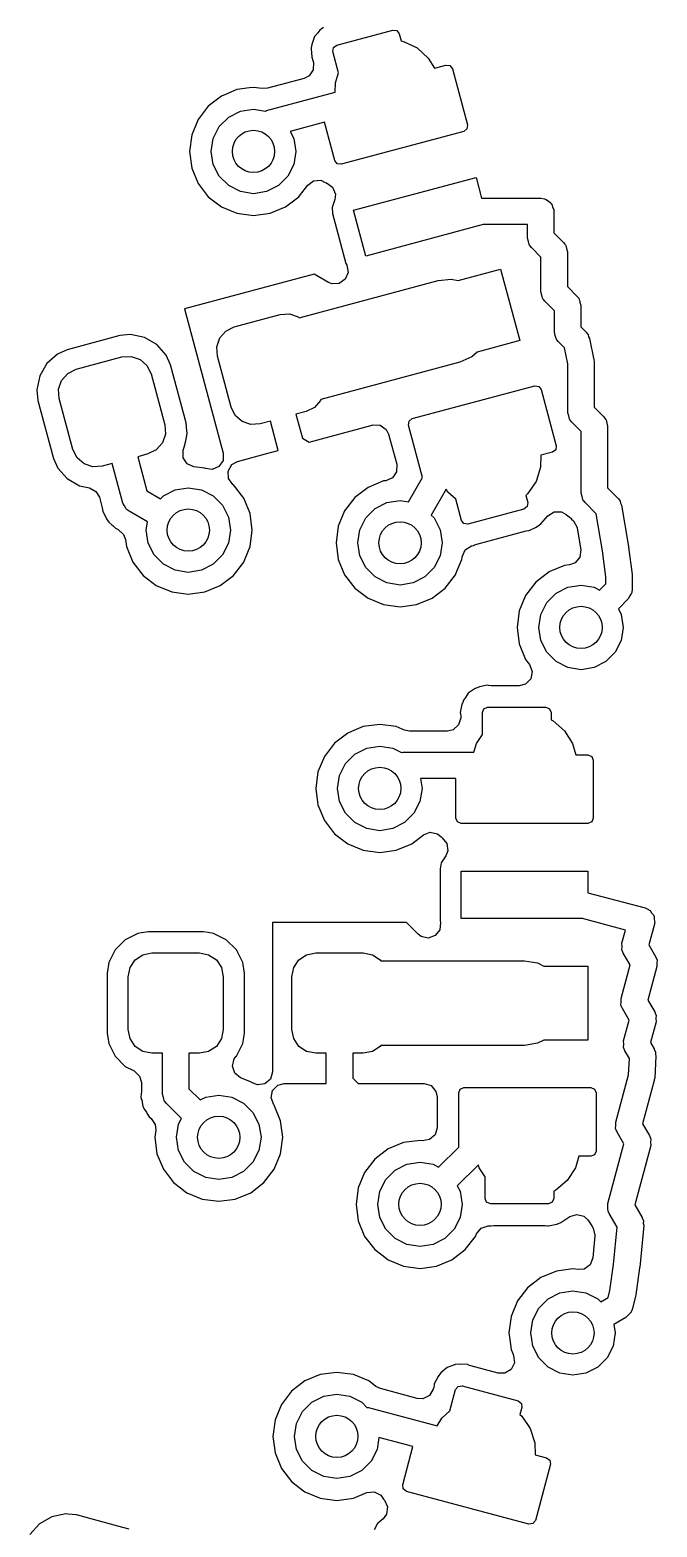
# Model space of a CAD drawing. Extents: x -3.95 to 1.03, y -1.83 to 1.03.
# Drawn here: x 0.795 to 1.028, y -0.215 to 0.343 of the extents above; entities that cross this region are included whole.
import ezdxf

# ---------------------------------------------------------------- set-up
doc = ezdxf.new("R2010")
doc.units = 0
doc.header["$MEASUREMENT"] = 0
doc.layers.add('BLACK', color=7, linetype='CONTINUOUS')

msp = doc.modelspace()

# ---------------------------------------------------------------- linework, layer by layer
at = {"layer": 'BLACK', "linetype": 'CONTINUOUS'}
for p, q in [((0.90187, 0.34156), (0.90065, 0.34016)), ((0.90272, 0.34252), (0.90187, 0.34156)), ((0.90401, 0.34352), (0.90272, 0.34252)), ((0.90272, 0.34252), (0.90272, 0.34252)), ((0.90895, 0.33697), (0.92987, 0.34258)), ((0.92987, 0.34258), (0.93136, 0.34238)), ((0.93136, 0.34238), (0.93228, 0.34119)), ((0.93228, 0.34119), (0.933, 0.33852)), ((0.89948, 0.33599), (0.89943, 0.33557)), ((0.89943, 0.33557), (0.89963, 0.33244)), ((0.89964, 0.33719), (0.89948, 0.33599)), ((0.90065, 0.34016), (0.89964, 0.33719)), ((0.90756, 0.33456), (0.90776, 0.33606)), ((0.90776, 0.33606), (0.90895, 0.33697)), ((0.933, 0.33852), (0.93386, 0.33837)), ((0.93386, 0.33837), (0.9389, 0.33593)), ((0.9389, 0.33593), (0.94305, 0.33216)), ((0.89963, 0.33244), (0.89979, 0.33212)), ((0.89979, 0.33212), (0.90012, 0.33123)), ((0.90012, 0.33123), (0.9003, 0.33056)), ((0.9003, 0.33056), (0.90024, 0.32781)), ((0.90967, 0.32669), (0.90756, 0.33456)), ((0.94305, 0.33216), (0.94535, 0.32838)), ((0.94535, 0.32838), (0.94967, 0.32954)), ((0.94967, 0.32954), (0.95116, 0.32934)), ((0.95116, 0.32934), (0.95208, 0.32815)), ((0.89685, 0.32458), (0.88313, 0.3209)), ((0.8987, 0.32553), (0.89685, 0.32458)), ((0.90024, 0.32781), (0.8987, 0.32553)), ((0.90846, 0.32289), (0.90967, 0.32669)), ((0.95208, 0.32815), (0.95768, 0.30723)), ((0.86603, 0.31801), (0.86109, 0.31422)), ((0.86746, 0.31861), (0.86603, 0.31801)), ((0.87178, 0.3204), (0.86746, 0.31861)), ((0.87652, 0.32102), (0.87178, 0.3204)), ((0.87795, 0.32121), (0.87652, 0.32102)), ((0.88123, 0.32078), (0.87795, 0.32121)), ((0.87795, 0.32121), (0.87795, 0.32121)), ((0.87795, 0.32121), (0.87795, 0.32121)), ((0.88313, 0.3209), (0.88123, 0.32078)), ((0.88275, 0.31263), (0.90838, 0.31949)), ((0.90838, 0.31949), (0.90846, 0.32289)), ((0.86109, 0.31422), (0.8573, 0.30929)), ((0.87309, 0.31234), (0.87795, 0.31311)), ((0.87795, 0.31311), (0.88239, 0.31241)), ((0.88239, 0.31241), (0.88275, 0.31263)), ((0.8573, 0.30929), (0.85492, 0.30353)), ((0.86521, 0.30662), (0.8687, 0.3101)), ((0.8687, 0.3101), (0.87309, 0.31234)), ((0.90442, 0.30825), (0.89161, 0.30481)), ((0.90824, 0.29399), (0.90442, 0.30825)), ((0.95768, 0.30723), (0.95749, 0.30574)), ((0.85492, 0.30353), (0.85411, 0.29736)), ((0.8622, 0.29736), (0.86298, 0.30223)), ((0.86298, 0.30223), (0.86521, 0.30662)), ((0.89161, 0.30481), (0.89293, 0.30223)), ((0.89293, 0.30223), (0.8937, 0.29736)), ((0.95629, 0.30482), (0.91065, 0.29259)), ((0.95749, 0.30574), (0.95629, 0.30482)), ((0.85411, 0.29736), (0.85492, 0.29119)), ((0.86298, 0.2925), (0.8622, 0.29736)), ((0.8937, 0.29736), (0.89293, 0.2925)), ((0.85492, 0.29119), (0.8573, 0.28544)), ((0.86521, 0.28811), (0.86298, 0.2925)), ((0.89293, 0.2925), (0.89069, 0.28811)), ((0.90916, 0.29279), (0.90824, 0.29399)), ((0.91065, 0.29259), (0.90916, 0.29279)), ((0.8573, 0.28544), (0.86109, 0.2805)), ((0.8687, 0.28462), (0.86521, 0.28811)), ((0.87309, 0.28239), (0.8687, 0.28462)), ((0.88721, 0.28462), (0.88282, 0.28239)), ((0.89069, 0.28811), (0.88721, 0.28462)), ((0.89506, 0.28082), (0.89814, 0.28483)), ((0.89814, 0.28483), (0.90036, 0.28645)), ((0.90036, 0.28645), (0.9031, 0.28662)), ((0.9031, 0.28662), (0.90469, 0.2858)), ((0.90469, 0.2858), (0.90519, 0.28563)), ((0.90519, 0.28563), (0.90744, 0.28405)), ((0.91524, 0.27548), (0.96088, 0.28771)), ((0.96088, 0.28771), (0.96296, 0.27992)), ((0.86109, 0.2805), (0.86603, 0.27671)), ((0.87795, 0.28162), (0.87309, 0.28239)), ((0.88282, 0.28239), (0.87795, 0.28162)), ((0.88987, 0.27671), (0.89481, 0.2805)), ((0.89481, 0.2805), (0.89506, 0.28082)), ((0.90825, 0.27944), (0.90726, 0.27653)), ((0.90744, 0.28405), (0.90848, 0.2815)), ((0.90848, 0.2815), (0.90825, 0.27944)), ((0.96296, 0.27992), (0.985, 0.27992)), ((0.985, 0.27992), (0.98639, 0.27972)), ((0.98639, 0.27972), (0.98669, 0.27953)), ((0.98669, 0.27953), (0.98704, 0.27948)), ((0.98704, 0.27948), (0.98784, 0.27879)), ((0.86603, 0.27671), (0.87178, 0.27433)), ((0.87178, 0.27433), (0.87795, 0.27352)), ((0.87795, 0.27352), (0.88412, 0.27433)), ((0.88412, 0.27433), (0.88987, 0.27671)), ((0.90726, 0.27653), (0.90741, 0.27419)), ((0.90741, 0.27419), (0.9124, 0.25557)), ((0.91983, 0.25837), (0.91524, 0.27548)), ((0.98784, 0.27879), (0.98872, 0.27822)), ((0.98872, 0.27822), (0.98887, 0.2779)), ((0.98887, 0.2779), (0.98914, 0.27766)), ((0.98914, 0.27766), (0.98943, 0.27665)), ((0.98943, 0.27665), (0.98987, 0.2757)), ((0.98987, 0.2757), (0.98982, 0.27535)), ((0.98982, 0.27535), (0.98992, 0.275)), ((0.98992, 0.275), (0.98992, 0.26704)), ((0.96353, 0.27008), (0.91983, 0.25837)), ((0.98008, 0.27008), (0.96353, 0.27008)), ((0.98008, 0.265), (0.98008, 0.27008)), ((0.98042, 0.26383), (0.98008, 0.265)), ((0.98068, 0.26264), (0.98042, 0.26383)), ((0.98083, 0.26244), (0.98068, 0.26264)), ((0.98086, 0.26234), (0.98083, 0.26244)), ((0.98099, 0.26222), (0.98086, 0.26234)), ((0.98152, 0.26152), (0.98099, 0.26222)), ((0.98992, 0.26704), (0.99348, 0.26348)), ((0.99348, 0.26348), (0.99401, 0.26278)), ((0.99401, 0.26278), (0.99414, 0.26266)), ((0.99414, 0.26266), (0.99417, 0.26256)), ((0.99417, 0.26256), (0.99432, 0.26236)), ((0.99432, 0.26236), (0.99458, 0.26117)), ((0.98508, 0.25796), (0.98152, 0.26152)), ((0.98508, 0.245), (0.98508, 0.25796)), ((0.99458, 0.26117), (0.99492, 0.26)), ((0.99492, 0.26), (0.99492, 0.24704)), ((0.90055, 0.25166), (0.85226, 0.23871)), ((0.90588, 0.24858), (0.90055, 0.25166)), ((0.91318, 0.25225), (0.91211, 0.24972)), ((0.9124, 0.25557), (0.9127, 0.25496)), ((0.9127, 0.25496), (0.91318, 0.25225)), ((0.9542, 0.24924), (0.97005, 0.25348)), ((0.97005, 0.25348), (0.97718, 0.22686)), ((0.89493, 0.23539), (0.94672, 0.24927)), ((0.90709, 0.24808), (0.90588, 0.24858)), ((0.90984, 0.24816), (0.90709, 0.24808)), ((0.91211, 0.24972), (0.90984, 0.24816)), ((0.94672, 0.24927), (0.95162, 0.24979)), ((0.95162, 0.24979), (0.9542, 0.24924)), ((0.99492, 0.24704), (0.99848, 0.24348)), ((0.98542, 0.24383), (0.98508, 0.245)), ((0.98568, 0.24264), (0.98542, 0.24383)), ((0.98583, 0.24244), (0.98568, 0.24264)), ((0.98586, 0.24234), (0.98583, 0.24244)), ((0.98599, 0.24222), (0.98586, 0.24234)), ((0.98652, 0.24152), (0.98599, 0.24222)), ((0.99008, 0.23796), (0.98652, 0.24152)), ((0.99848, 0.24348), (0.99901, 0.24278)), ((0.99901, 0.24278), (0.99914, 0.24266)), ((0.99914, 0.24266), (0.99917, 0.24256)), ((0.99917, 0.24256), (0.99932, 0.24236)), ((0.99932, 0.24236), (0.99958, 0.24117)), ((0.99958, 0.24117), (0.99992, 0.24)), ((0.99992, 0.24), (0.99992, 0.23204)), ((0.85226, 0.23871), (0.85226, 0.23871)), ((0.85226, 0.23871), (0.86666, 0.18496)), ((0.87077, 0.23198), (0.88789, 0.23656)), ((0.88789, 0.23656), (0.89133, 0.23679)), ((0.89133, 0.23679), (0.89461, 0.23568)), ((0.89461, 0.23568), (0.89493, 0.23539)), ((0.99008, 0.23), (0.99008, 0.23796)), ((0.82817, 0.22873), (0.80851, 0.22347)), ((0.83212, 0.22915), (0.82817, 0.22873)), ((0.83731, 0.22805), (0.83212, 0.22915)), ((0.86539, 0.22785), (0.86767, 0.23045)), ((0.86767, 0.23045), (0.87077, 0.23198)), ((0.99042, 0.22883), (0.99008, 0.23)), ((0.99068, 0.22764), (0.99042, 0.22883)), ((0.99992, 0.23204), (1.00184, 0.23012)), ((1.00184, 0.23012), (1.00186, 0.23009)), ((1.00186, 0.23009), (1.00187, 0.23009)), ((1.00187, 0.23009), (1.00189, 0.23005)), ((1.00189, 0.23005), (1.00268, 0.229)), ((1.00268, 0.229), (1.00284, 0.22828)), ((0.80851, 0.22347), (0.80766, 0.22309)), ((0.84191, 0.22539), (0.83731, 0.22805)), ((0.84546, 0.22145), (0.84191, 0.22539)), ((0.86428, 0.22458), (0.86539, 0.22785)), ((0.86451, 0.22113), (0.86428, 0.22458)), ((0.97718, 0.22686), (0.96133, 0.22262)), ((0.99083, 0.22744), (0.99068, 0.22764)), ((0.99086, 0.22734), (0.99083, 0.22744)), ((0.99099, 0.22722), (0.99086, 0.22734)), ((0.99152, 0.22652), (0.99099, 0.22722)), ((0.99384, 0.2242), (0.99152, 0.22652)), ((0.99508, 0.21825), (0.99384, 0.2242)), ((1.00284, 0.22828), (1.00318, 0.22764)), ((1.00318, 0.22764), (1.00482, 0.21976)), ((0.80094, 0.2183), (0.79829, 0.21371)), ((0.80488, 0.22185), (0.80094, 0.2183)), ((0.80766, 0.22309), (0.80488, 0.22185)), ((0.81183, 0.21618), (0.82894, 0.22077)), ((0.82894, 0.22077), (0.83239, 0.22099)), ((0.83239, 0.22099), (0.83566, 0.21988)), ((0.83566, 0.21988), (0.83826, 0.2176)), ((0.83826, 0.2176), (0.83979, 0.21451)), ((0.84707, 0.21782), (0.84546, 0.22145)), ((0.85285, 0.19626), (0.84707, 0.21782)), ((0.8696, 0.20211), (0.86451, 0.22113)), ((0.95487, 0.21885), (0.90308, 0.20497)), ((0.95937, 0.22085), (0.95487, 0.21885)), ((0.96133, 0.22262), (0.95937, 0.22085)), ((0.99508, 0.2), (0.99508, 0.21825)), ((1.00482, 0.21976), (1.00487, 0.21893)), ((1.00487, 0.21893), (1.00492, 0.21876)), ((1.00492, 0.21876), (1.00492, 0.20204)), ((0.79829, 0.21371), (0.79718, 0.20852)), ((0.80534, 0.20878), (0.80645, 0.21206)), ((0.80645, 0.21206), (0.80873, 0.21466)), ((0.80873, 0.21466), (0.81183, 0.21618)), ((0.83979, 0.21451), (0.84488, 0.19549)), ((0.79718, 0.20852), (0.7976, 0.20456)), ((0.80556, 0.20533), (0.80534, 0.20878)), ((0.93712, 0.19779), (0.98275, 0.21002)), ((0.98275, 0.21002), (0.98425, 0.20982)), ((0.98425, 0.20982), (0.98516, 0.20862)), ((0.98516, 0.20862), (0.99077, 0.18771)), ((0.7976, 0.20456), (0.80338, 0.183)), ((0.81066, 0.18632), (0.80556, 0.20533)), ((0.87113, 0.19901), (0.8696, 0.20211)), ((0.90067, 0.20197), (0.89756, 0.20044)), ((0.90294, 0.20456), (0.90067, 0.20197)), ((0.90308, 0.20497), (0.90294, 0.20456)), ((1.00492, 0.20204), (1.00848, 0.19848)), ((0.84488, 0.19549), (0.84511, 0.19204)), ((0.85315, 0.19337), (0.85285, 0.19626)), ((0.87373, 0.19674), (0.87113, 0.19901)), ((0.877, 0.19562), (0.87373, 0.19674)), ((0.88045, 0.19585), (0.877, 0.19562)), ((0.88426, 0.19687), (0.88045, 0.19585)), ((0.88718, 0.18596), (0.88426, 0.19687)), ((0.89756, 0.20044), (0.89376, 0.19942)), ((0.89376, 0.19942), (0.89616, 0.19047)), ((0.89866, 0.18903), (0.92222, 0.19535)), ((0.92222, 0.19535), (0.92241, 0.19545)), ((0.92241, 0.19545), (0.92516, 0.19534)), ((0.92516, 0.19534), (0.92741, 0.19376)), ((0.93573, 0.19538), (0.93592, 0.19687)), ((0.94095, 0.1759), (0.93573, 0.19538)), ((0.93592, 0.19687), (0.93712, 0.19779)), ((0.99542, 0.19883), (0.99508, 0.2)), ((0.99568, 0.19764), (0.99542, 0.19883)), ((0.99583, 0.19744), (0.99568, 0.19764)), ((0.99586, 0.19734), (0.99583, 0.19744)), ((0.99599, 0.19722), (0.99586, 0.19734)), ((0.99652, 0.19652), (0.99599, 0.19722)), ((1.00008, 0.19296), (0.99652, 0.19652)), ((1.00848, 0.19848), (1.00901, 0.19778)), ((1.00901, 0.19778), (1.00914, 0.19766)), ((1.00914, 0.19766), (1.00917, 0.19756)), ((1.00917, 0.19756), (1.00932, 0.19736)), ((1.00932, 0.19736), (1.00958, 0.19617)), ((1.00958, 0.19617), (1.00992, 0.195)), ((0.84511, 0.19204), (0.844, 0.18877)), ((0.85268, 0.18955), (0.85327, 0.19231)), ((0.85327, 0.19231), (0.85315, 0.19337)), ((0.89616, 0.19047), (0.89866, 0.18903)), ((0.92741, 0.19376), (0.9283, 0.19198)), ((0.9283, 0.19198), (0.93131, 0.18077)), ((1.00008, 0.17), (1.00008, 0.19296)), ((1.00992, 0.195), (1.00992, 0.17204)), ((0.81219, 0.18322), (0.81066, 0.18632)), ((0.83862, 0.18464), (0.83482, 0.18362)), ((0.84172, 0.18617), (0.83862, 0.18464)), ((0.844, 0.18877), (0.84172, 0.18617)), ((0.85169, 0.18599), (0.85216, 0.18711)), ((0.85172, 0.18324), (0.85169, 0.18599)), ((0.85216, 0.18712), (0.85268, 0.18955)), ((0.85216, 0.18711), (0.85216, 0.18712)), ((0.86666, 0.18496), (0.86659, 0.18221)), ((0.87199, 0.18188), (0.88376, 0.18504)), ((0.88376, 0.18504), (0.88718, 0.18596)), ((0.88718, 0.18596), (0.88718, 0.18596)), ((0.98506, 0.18414), (0.98495, 0.17972)), ((0.98938, 0.1853), (0.98506, 0.18414)), ((0.99057, 0.18621), (0.98938, 0.1853)), ((0.99077, 0.18771), (0.99057, 0.18621)), ((0.80338, 0.183), (0.80499, 0.17938)), ((0.80499, 0.17938), (0.80854, 0.17543)), ((0.81479, 0.18094), (0.81219, 0.18322)), ((0.81806, 0.17983), (0.81479, 0.18094)), ((0.82151, 0.18006), (0.81806, 0.17983)), ((0.82531, 0.18108), (0.82151, 0.18006)), ((0.82927, 0.16632), (0.82531, 0.18108)), ((0.83482, 0.18362), (0.83824, 0.17084)), ((0.85323, 0.18094), (0.85172, 0.18324)), ((0.85575, 0.17983), (0.85323, 0.18094)), ((0.85981, 0.1793), (0.85575, 0.17983)), ((0.86008, 0.17919), (0.85981, 0.1793)), ((0.86252, 0.17885), (0.86008, 0.17919)), ((0.86505, 0.17994), (0.86252, 0.17885)), ((0.86659, 0.18221), (0.86505, 0.17994)), ((0.8685, 0.17826), (0.86984, 0.18066)), ((0.86984, 0.18066), (0.87199, 0.18188)), ((0.93131, 0.18077), (0.93124, 0.17802)), ((0.98495, 0.17972), (0.98325, 0.17438)), ((0.80854, 0.17543), (0.81314, 0.17278)), ((0.86866, 0.17552), (0.8685, 0.17826)), ((0.87028, 0.1733), (0.86866, 0.17552)), ((0.8705, 0.17313), (0.87028, 0.1733)), ((0.87429, 0.16819), (0.8705, 0.17313)), ((0.92639, 0.17456), (0.92063, 0.17218)), ((0.92723, 0.17467), (0.92639, 0.17456)), ((0.9297, 0.17575), (0.92723, 0.17467)), ((0.93124, 0.17802), (0.9297, 0.17575)), ((0.93568, 0.16678), (0.94095, 0.1759)), ((0.98325, 0.17438), (0.98011, 0.16974)), ((0.81314, 0.17278), (0.81681, 0.172)), ((0.81681, 0.172), (0.81923, 0.17069)), ((0.81923, 0.17069), (0.82051, 0.16849)), ((0.82051, 0.16849), (0.82144, 0.16502)), ((0.83824, 0.17084), (0.8433, 0.16792)), ((0.8433, 0.16792), (0.84439, 0.169)), ((0.84439, 0.169), (0.84878, 0.17124)), ((0.84878, 0.17124), (0.85364, 0.17201)), ((0.85364, 0.17201), (0.85851, 0.17124)), ((0.85851, 0.17124), (0.8629, 0.169)), ((0.8629, 0.169), (0.86638, 0.16552)), ((0.87668, 0.16243), (0.87429, 0.16819)), ((0.9157, 0.16839), (0.91191, 0.16345)), ((0.92063, 0.17218), (0.9157, 0.16839)), ((0.94975, 0.17146), (0.94421, 0.16187)), ((0.95036, 0.17045), (0.94975, 0.17146)), ((0.95331, 0.16777), (0.95036, 0.17045)), ((0.95542, 0.1599), (0.95331, 0.16777)), ((0.98011, 0.16974), (0.97943, 0.16918)), ((0.97943, 0.16918), (0.98014, 0.16652)), ((1.00042, 0.16883), (1.00008, 0.17)), ((1.00068, 0.16764), (1.00042, 0.16883)), ((1.00083, 0.16744), (1.00068, 0.16764)), ((1.00086, 0.16734), (1.00083, 0.16744)), ((1.00992, 0.17204), (1.01374, 0.16822)), ((1.01374, 0.16822), (1.01384, 0.16809)), ((1.01384, 0.16809), (1.0139, 0.16805)), ((1.0139, 0.16805), (1.01397, 0.16792)), ((1.01397, 0.16792), (1.01458, 0.1671)), ((0.82144, 0.16502), (0.82153, 0.16461)), ((0.82153, 0.16461), (0.82179, 0.16314)), ((0.82179, 0.16314), (0.82253, 0.16185)), ((0.82253, 0.16185), (0.82273, 0.16148)), ((0.8299, 0.16528), (0.82927, 0.16632)), ((0.83046, 0.1642), (0.8299, 0.16528)), ((0.83065, 0.16404), (0.83046, 0.1642)), ((0.83071, 0.16395), (0.83065, 0.16404)), ((0.83087, 0.16387), (0.83071, 0.16395)), ((0.83156, 0.16333), (0.83087, 0.16387)), ((0.83839, 0.15939), (0.83156, 0.16333)), ((0.86638, 0.16552), (0.86862, 0.16113)), ((0.87749, 0.15626), (0.87668, 0.16243)), ((0.91191, 0.16345), (0.90953, 0.1577)), ((0.91982, 0.16078), (0.9233, 0.16427)), ((0.9233, 0.16427), (0.92769, 0.1665)), ((0.92769, 0.1665), (0.93256, 0.16728)), ((0.93256, 0.16728), (0.93568, 0.16678)), ((0.94421, 0.16187), (0.9453, 0.16078)), ((0.97875, 0.16411), (0.95783, 0.1585)), ((0.97994, 0.16503), (0.97875, 0.16411)), ((0.98014, 0.16652), (0.97994, 0.16503)), ((0.98765, 0.1616), (0.98997, 0.16307)), ((0.98997, 0.16307), (0.99272, 0.16305)), ((0.99272, 0.16305), (0.99446, 0.16212)), ((0.99446, 0.16212), (0.99503, 0.16164)), ((1.00099, 0.16722), (1.00086, 0.16734)), ((1.00152, 0.16652), (1.00099, 0.16722)), ((1.00566, 0.16238), (1.00152, 0.16652)), ((1.00797, 0.14858), (1.00566, 0.16238)), ((1.01458, 0.1671), (1.01475, 0.1663)), ((1.01475, 0.1663), (1.01511, 0.16556)), ((1.01511, 0.16556), (1.0177, 0.15011)), ((0.82273, 0.16148), (0.82338, 0.16009)), ((0.82338, 0.16009), (0.82402, 0.15926)), ((0.82402, 0.15926), (0.82519, 0.15827)), ((0.82519, 0.15827), (0.8255, 0.15799)), ((0.8255, 0.15799), (0.82656, 0.15693)), ((0.82656, 0.15693), (0.82749, 0.1565)), ((0.82749, 0.1565), (0.82955, 0.15468)), ((0.83789, 0.15626), (0.83839, 0.15939)), ((0.83867, 0.1514), (0.83789, 0.15626)), ((0.86862, 0.16113), (0.86939, 0.15626)), ((0.86939, 0.15626), (0.86862, 0.1514)), ((0.87668, 0.15009), (0.87749, 0.15626)), ((0.90953, 0.1577), (0.90871, 0.15153)), ((0.91681, 0.15153), (0.91758, 0.15639)), ((0.91758, 0.15639), (0.91982, 0.16078)), ((0.9453, 0.16078), (0.94754, 0.15639)), ((0.94754, 0.15639), (0.94831, 0.15153)), ((0.95634, 0.1587), (0.95542, 0.1599)), ((0.95783, 0.1585), (0.95634, 0.1587)), ((0.98088, 0.15618), (0.9831, 0.15727)), ((0.9831, 0.15727), (0.98369, 0.15757)), ((0.98369, 0.15757), (0.98498, 0.15856)), ((0.98498, 0.15856), (0.98765, 0.1616)), ((0.99503, 0.16164), (0.99503, 0.16164)), ((0.99503, 0.16164), (0.99603, 0.1608)), ((0.99603, 0.1608), (0.99617, 0.16068)), ((0.99617, 0.16068), (0.99648, 0.16039)), ((0.99648, 0.16039), (0.99719, 0.15969)), ((0.99719, 0.15969), (0.99851, 0.15727)), ((0.99851, 0.15727), (0.99855, 0.15704)), ((0.99855, 0.15704), (0.99991, 0.14893)), ((0.82955, 0.15468), (0.83027, 0.15271)), ((0.83027, 0.15271), (0.83061, 0.15009)), ((0.8409, 0.14701), (0.83867, 0.1514)), ((0.86862, 0.1514), (0.86638, 0.14701)), ((0.90871, 0.15153), (0.90953, 0.14536)), ((0.91758, 0.14666), (0.91681, 0.15153)), ((0.94831, 0.15153), (0.94754, 0.14666)), ((0.95996, 0.15057), (0.96027, 0.15073)), ((0.96027, 0.15073), (0.96117, 0.15107)), ((0.96117, 0.15107), (0.97037, 0.15353)), ((0.97037, 0.15353), (0.97958, 0.156)), ((0.97958, 0.156), (0.98052, 0.15615)), ((0.98052, 0.15615), (0.98088, 0.15618)), ((0.83061, 0.15009), (0.83299, 0.14434)), ((0.84439, 0.14352), (0.8409, 0.14701)), ((0.86638, 0.14701), (0.8629, 0.14352)), ((0.87429, 0.14434), (0.87471, 0.14536)), ((0.87471, 0.14536), (0.87668, 0.15009)), ((0.90953, 0.14536), (0.91191, 0.1396)), ((0.91982, 0.14227), (0.91758, 0.14666)), ((0.94754, 0.14666), (0.9453, 0.14227)), ((0.95375, 0.1409), (0.95559, 0.14536)), ((0.95559, 0.14536), (0.95572, 0.14636)), ((0.95572, 0.14636), (0.95684, 0.14887)), ((0.95684, 0.14887), (0.95913, 0.15039)), ((0.95913, 0.15039), (0.95985, 0.15052)), ((0.95985, 0.15052), (0.95996, 0.15057)), ((0.95996, 0.15057), (0.95996, 0.15057)), ((0.99958, 0.1462), (0.99783, 0.14408)), ((0.99991, 0.14893), (0.99958, 0.1462)), ((1.00922, 0.13883), (1.00797, 0.14858)), ((1.0177, 0.15011), (1.0177, 0.14997)), ((1.0177, 0.14997), (1.01772, 0.14992)), ((1.01772, 0.14992), (1.01902, 0.13976)), ((0.83299, 0.14434), (0.83678, 0.1394)), ((0.84878, 0.14129), (0.84439, 0.14352)), ((0.85364, 0.14052), (0.84878, 0.14129)), ((0.85851, 0.14129), (0.85364, 0.14052)), ((0.8629, 0.14352), (0.85851, 0.14129)), ((0.8705, 0.1394), (0.87429, 0.14434)), ((0.91191, 0.1396), (0.9157, 0.13467)), ((0.9233, 0.13879), (0.91982, 0.14227)), ((0.9453, 0.14227), (0.94181, 0.13879)), ((0.94942, 0.13467), (0.95321, 0.1396)), ((0.95321, 0.1396), (0.95375, 0.1409)), ((0.98808, 0.14065), (0.98314, 0.13686)), ((0.98839, 0.14078), (0.98808, 0.14065)), ((0.99383, 0.14303), (0.98839, 0.14078)), ((0.99573, 0.14328), (0.99383, 0.14303)), ((0.99783, 0.14408), (0.99573, 0.14328)), ((1.01902, 0.13976), (1.01901, 0.1393)), ((0.83678, 0.1394), (0.84172, 0.13561)), ((0.84172, 0.13561), (0.84747, 0.13323)), ((0.85981, 0.13323), (0.86557, 0.13561)), ((0.86557, 0.13561), (0.8705, 0.1394)), ((0.9157, 0.13467), (0.92063, 0.13088)), ((0.92769, 0.13655), (0.9233, 0.13879)), ((0.93256, 0.13578), (0.92769, 0.13655)), ((0.93742, 0.13655), (0.93256, 0.13578)), ((0.94181, 0.13879), (0.93742, 0.13655)), ((0.94448, 0.13088), (0.94942, 0.13467)), ((0.98314, 0.13686), (0.97935, 0.13192)), ((0.99074, 0.13274), (0.99513, 0.13498)), ((0.99513, 0.13498), (1, 0.13575)), ((1, 0.13575), (1.00487, 0.13498)), ((1.00487, 0.13498), (1.00695, 0.13391)), ((1.00695, 0.13391), (1.00922, 0.13618)), ((1.00922, 0.13618), (1.00922, 0.13883)), ((1.01906, 0.13414), (1.01893, 0.13327)), ((1.01901, 0.1393), (1.01906, 0.13914)), ((1.01906, 0.13914), (1.01906, 0.13414)), ((0.84747, 0.13323), (0.85364, 0.13242)), ((0.85364, 0.13242), (0.85981, 0.13323)), ((0.92063, 0.13088), (0.92639, 0.12849)), ((0.92639, 0.12849), (0.93256, 0.12768)), ((0.93256, 0.12768), (0.93873, 0.12849)), ((0.93873, 0.12849), (0.94448, 0.13088)), ((0.97935, 0.13192), (0.97697, 0.12617)), ((0.98502, 0.12487), (0.98726, 0.12926)), ((0.98726, 0.12926), (0.99074, 0.13274)), ((1.01762, 0.13066), (1.01391, 0.12695)), ((1.0182, 0.13173), (1.01762, 0.13066)), ((1.01886, 0.13275), (1.0182, 0.13173)), ((1.0189, 0.133), (1.01886, 0.13275)), ((1.01895, 0.13309), (1.0189, 0.133)), ((1.01893, 0.13327), (1.01895, 0.13309)), ((0.97697, 0.12617), (0.97615, 0.12)), ((0.98425, 0.12), (0.98502, 0.12487)), ((1.01391, 0.12695), (1.01498, 0.12487)), ((1.01498, 0.12487), (1.01575, 0.12)), ((0.97615, 0.12), (0.97697, 0.11383)), ((0.98502, 0.11513), (0.98425, 0.12)), ((1.01575, 0.12), (1.01498, 0.11513)), ((0.97697, 0.11383), (0.97935, 0.10808)), ((0.98726, 0.11074), (0.98502, 0.11513)), ((1.01498, 0.11513), (1.01274, 0.11074)), ((0.97935, 0.10808), (0.97987, 0.10739)), ((0.97987, 0.10739), (0.98084, 0.10614)), ((0.98084, 0.10614), (0.98183, 0.10357)), ((0.99074, 0.10726), (0.98726, 0.11074)), ((0.99513, 0.10502), (0.99074, 0.10726)), ((1.00926, 0.10726), (1.00487, 0.10502)), ((1.01274, 0.11074), (1.00926, 0.10726)), ((0.98128, 0.10088), (0.97935, 0.09891)), ((0.98183, 0.10357), (0.98128, 0.10088)), ((1, 0.10425), (0.99513, 0.10502)), ((1.00487, 0.10502), (1, 0.10425)), ((0.958, 0.09547), (0.95694, 0.09388)), ((0.96061, 0.09721), (0.958, 0.09547)), ((0.958, 0.09547), (0.958, 0.09547)), ((0.958, 0.09547), (0.958, 0.09547)), ((0.96069, 0.09724), (0.96061, 0.09721)), ((0.96061, 0.09721), (0.96061, 0.09721)), ((0.96212, 0.09783), (0.96069, 0.09724)), ((0.96069, 0.09724), (0.96069, 0.09724)), ((0.9652, 0.09845), (0.96212, 0.09783)), ((0.96212, 0.09783), (0.96212, 0.09783)), ((0.96554, 0.09838), (0.9652, 0.09845)), ((0.96649, 0.09828), (0.96554, 0.09838)), ((0.97696, 0.09828), (0.96649, 0.09828)), ((0.97935, 0.09891), (0.97696, 0.09828)), ((0.95563, 0.09135), (0.95502, 0.08827)), ((0.95579, 0.09174), (0.95563, 0.09135)), ((0.95592, 0.09205), (0.95579, 0.09174)), ((0.95625, 0.09285), (0.95592, 0.09205)), ((0.95694, 0.09388), (0.95625, 0.09285)), ((0.96323, 0.08827), (0.96381, 0.08966)), ((0.96381, 0.08966), (0.9652, 0.09024)), ((0.9652, 0.09024), (0.98685, 0.09024)), ((0.98685, 0.09024), (0.98824, 0.08966)), ((0.98824, 0.08966), (0.98882, 0.08827)), ((0.925, 0.08385), (0.91883, 0.08303)), ((0.93117, 0.08303), (0.925, 0.08385)), ((0.95518, 0.08628), (0.9544, 0.08364)), ((0.95502, 0.08827), (0.95509, 0.08792)), ((0.95509, 0.08792), (0.95518, 0.08697)), ((0.95518, 0.08697), (0.95518, 0.08628)), ((0.96323, 0.08012), (0.96323, 0.08827)), ((0.98882, 0.08827), (0.98882, 0.08551)), ((0.98882, 0.08551), (0.98962, 0.08514)), ((0.98962, 0.08514), (0.99385, 0.08147)), ((0.91308, 0.08065), (0.90814, 0.07686)), ((0.91452, 0.08125), (0.91308, 0.08065)), ((0.91883, 0.08303), (0.91452, 0.08125)), ((0.93338, 0.08212), (0.93117, 0.08303)), ((0.93422, 0.08177), (0.93338, 0.08212)), ((0.93609, 0.0814), (0.93422, 0.08177)), ((0.9503, 0.0814), (0.93609, 0.0814)), ((0.95233, 0.08184), (0.9503, 0.0814)), ((0.9544, 0.08364), (0.95233, 0.08184)), ((0.96107, 0.07676), (0.96323, 0.08012)), ((0.99385, 0.08147), (0.99688, 0.07676)), ((0.90814, 0.07686), (0.90435, 0.07192)), ((0.91226, 0.06926), (0.91574, 0.07274)), ((0.91574, 0.07274), (0.92013, 0.07498)), ((0.92013, 0.07498), (0.925, 0.07575)), ((0.925, 0.07575), (0.92987, 0.07498)), ((0.92987, 0.07498), (0.93306, 0.07335)), ((0.93306, 0.07335), (0.93358, 0.0735)), ((0.93358, 0.0735), (0.96011, 0.0735)), ((0.96011, 0.0735), (0.96107, 0.07676)), ((0.99688, 0.07676), (0.99813, 0.07252)), ((0.90435, 0.07192), (0.90197, 0.06617)), ((0.91002, 0.06487), (0.91226, 0.06926)), ((0.99813, 0.07252), (1.0026, 0.07252)), ((1.0026, 0.07252), (1.00399, 0.07194)), ((1.00399, 0.07194), (1.00457, 0.07055)), ((1.00457, 0.07055), (1.00457, 0.0489)), ((0.90197, 0.06617), (0.90115, 0.06)), ((0.90925, 0.06), (0.91002, 0.06487)), ((0.95339, 0.06366), (0.94017, 0.06366)), ((0.94017, 0.06366), (0.94075, 0.06)), ((0.95339, 0.0489), (0.95339, 0.06366)), ((0.90115, 0.06), (0.90197, 0.05383)), ((0.91002, 0.05513), (0.90925, 0.06)), ((0.94075, 0.06), (0.93998, 0.05513)), ((0.90197, 0.05383), (0.90435, 0.04808)), ((0.91226, 0.05074), (0.91002, 0.05513)), ((0.91574, 0.04726), (0.91226, 0.05074)), ((0.93774, 0.05074), (0.93426, 0.04726)), ((0.93998, 0.05513), (0.93774, 0.05074)), ((0.90435, 0.04808), (0.90814, 0.04314)), ((0.92013, 0.04502), (0.91574, 0.04726)), ((0.925, 0.04425), (0.92013, 0.04502)), ((0.92987, 0.04502), (0.925, 0.04425)), ((0.93426, 0.04726), (0.92987, 0.04502)), ((0.95396, 0.04751), (0.95339, 0.0489)), ((0.95535, 0.04693), (0.95396, 0.04751)), ((1.0026, 0.04693), (0.95535, 0.04693)), ((1.00399, 0.04751), (1.0026, 0.04693)), ((1.00457, 0.0489), (1.00399, 0.04751)), ((0.90814, 0.04314), (0.91308, 0.03935)), ((0.91308, 0.03935), (0.91883, 0.03697)), ((0.93117, 0.03697), (0.93692, 0.03935)), ((0.93692, 0.03935), (0.94125, 0.04267)), ((0.94125, 0.04267), (0.94382, 0.04366)), ((0.94382, 0.04366), (0.94651, 0.04311)), ((0.94651, 0.04311), (0.94784, 0.04191)), ((0.94784, 0.04191), (0.94828, 0.04162)), ((0.94828, 0.04162), (0.95004, 0.03951)), ((0.95004, 0.03951), (0.95039, 0.03678)), ((0.91883, 0.03697), (0.925, 0.03615)), ((0.925, 0.03615), (0.93117, 0.03697)), ((0.94963, 0.03485), (0.94792, 0.03229)), ((0.95039, 0.03678), (0.94963, 0.03485)), ((0.94792, 0.03229), (0.94746, 0.02999)), ((0.94746, 0.02999), (0.94746, 0.01072)), ((0.95535, 0.0115), (0.95535, 0.02921)), ((0.95535, 0.02921), (1.0026, 0.02921)), ((1.0026, 0.02921), (1.0026, 0.02115)), ((1.0026, 0.02115), (1.02389, 0.01545)), ((1.0006, 0.0115), (0.95535, 0.0115)), ((1.01658, 0.00721), (1.0006, 0.0115)), ((1.02389, 0.01545), (1.02517, 0.0149)), ((1.02517, 0.0149), (1.02542, 0.01463)), ((1.02542, 0.01463), (1.02575, 0.01449)), ((1.02575, 0.01449), (1.02633, 0.01362)), ((1.02633, 0.01362), (1.02704, 0.01284)), ((1.02704, 0.01284), (1.0271, 0.01249)), ((1.0271, 0.01249), (1.0273, 0.01219)), ((1.0273, 0.01219), (1.02732, 0.01114)), ((0.83488, 0.00597), (0.83112, 0.00406)), ((0.83618, 0.00618), (0.83488, 0.00597)), ((0.8388, 0.00659), (0.83618, 0.00618)), ((0.85915, 0.00659), (0.8388, 0.00659)), ((0.8388, 0.00659), (0.8388, 0.00659)), ((0.86111, 0.00628), (0.85915, 0.00659)), ((0.85915, 0.00659), (0.85915, 0.00659)), ((0.86308, 0.00597), (0.86111, 0.00628)), ((0.8678, 0.00356), (0.86308, 0.00597)), ((0.935, 0.01), (0.885, 0.01)), ((0.885, 0.01), (0.885, -0.04565)), ((0.93935, 0.00565), (0.935, 0.01)), ((0.94039, 0.00486), (0.93935, 0.00565)), ((0.94735, 0.00731), (0.94566, 0.00514)), ((0.94759, 0.01005), (0.94735, 0.00731)), ((0.94746, 0.01072), (0.94759, 0.01005)), ((1.01527, 0.00231), (1.01658, 0.00721)), ((1.02737, 0.00942), (1.02531, 0.00173)), ((1.02732, 0.01114), (1.0275, 0.01011)), ((1.0275, 0.01011), (1.02736, 0.00978)), ((1.02736, 0.00978), (1.02737, 0.00942)), ((0.83015, 0.00356), (0.8264, -0.00019)), ((0.83112, 0.00406), (0.83015, 0.00356)), ((0.87156, -0.00019), (0.8678, 0.00356)), ((0.8678, 0.00356), (0.8678, 0.00356)), ((0.94307, 0.00422), (0.94039, 0.00486)), ((0.94566, 0.00514), (0.94307, 0.00422)), ((1.01524, -0.00013), (1.0153, 0.00109)), ((1.0153, 0.00109), (1.01527, 0.00231)), ((1.02531, 0.00173), (1.02782, -0.00263)), ((0.82399, -0.00492), (0.82337, -0.00884)), ((0.8264, -0.00019), (0.82399, -0.00492)), ((0.83193, -0.00677), (0.83385, -0.00389)), ((0.83385, -0.00389), (0.83673, -0.00197)), ((0.83673, -0.00197), (0.84012, -0.0013)), ((0.84012, -0.0013), (0.85784, -0.0013)), ((0.85784, -0.0013), (0.86123, -0.00197)), ((0.86123, -0.00197), (0.8641, -0.00389)), ((0.8641, -0.00389), (0.86602, -0.00677)), ((0.87396, -0.00492), (0.87156, -0.00019)), ((0.87156, -0.00019), (0.87156, -0.00019)), ((0.87408, -0.00565), (0.87396, -0.00492)), ((0.89296, -0.00677), (0.89488, -0.00389)), ((0.89488, -0.00389), (0.89775, -0.00197)), ((0.89775, -0.00197), (0.90114, -0.0013)), ((0.90114, -0.0013), (0.91886, -0.0013)), ((0.91886, -0.0013), (0.92225, -0.00197)), ((0.92225, -0.00197), (0.92512, -0.00389)), ((0.92512, -0.00389), (0.92536, -0.00425)), ((0.92536, -0.00425), (0.97898, -0.00425)), ((0.97898, -0.00425), (0.98384, -0.00502)), ((0.98384, -0.00502), (0.98619, -0.00622)), ((1.01533, -0.00036), (1.01524, -0.00013)), ((1.01534, -0.00046), (1.01533, -0.00036)), ((1.01544, -0.00061), (1.01534, -0.00046)), ((1.01576, -0.00143), (1.01544, -0.00061)), ((1.01828, -0.00579), (1.01576, -0.00143)), ((1.02782, -0.00263), (1.02815, -0.00345)), ((1.02815, -0.00345), (1.02825, -0.00359)), ((1.02825, -0.00359), (1.02825, -0.0037)), ((1.02825, -0.0037), (1.02834, -0.00393)), ((1.02834, -0.00393), (1.02828, -0.00515)), ((1.02828, -0.00515), (1.02831, -0.00636)), ((0.82337, -0.00884), (0.82337, -0.03116)), ((0.83126, -0.01016), (0.83193, -0.00677)), ((0.83126, -0.02984), (0.83126, -0.01016)), ((0.86602, -0.00677), (0.86669, -0.01016)), ((0.86669, -0.01016), (0.86669, -0.02984)), ((0.87459, -0.00884), (0.87408, -0.00565)), ((0.87459, -0.03116), (0.87459, -0.00884)), ((0.89228, -0.01016), (0.89296, -0.00677)), ((0.89228, -0.02984), (0.89228, -0.01016)), ((0.98619, -0.00622), (1.0026, -0.00622)), ((1.0026, -0.00622), (1.0026, -0.03378)), ((1.01492, -0.01831), (1.01828, -0.00579)), ((1.02831, -0.00636), (1.02496, -0.01888)), ((1.01489, -0.02074), (1.01495, -0.01952)), ((1.01499, -0.02097), (1.01489, -0.02074)), ((1.01495, -0.01952), (1.01492, -0.01831)), ((1.01499, -0.02108), (1.01499, -0.02097)), ((1.01509, -0.02122), (1.01499, -0.02108)), ((1.01542, -0.02204), (1.01509, -0.02122)), ((1.01793, -0.0264), (1.01542, -0.02204)), ((1.02496, -0.01888), (1.02747, -0.02324)), ((1.01587, -0.03409), (1.01793, -0.0264)), ((1.02797, -0.02698), (1.02591, -0.03467)), ((1.02747, -0.02324), (1.0278, -0.02406)), ((1.0278, -0.02406), (1.0279, -0.0242)), ((1.0279, -0.0242), (1.0279, -0.02431)), ((1.0279, -0.02431), (1.028, -0.02454)), ((1.028, -0.02454), (1.02794, -0.02576)), ((1.02794, -0.02576), (1.02797, -0.02698)), ((0.82337, -0.03116), (0.82399, -0.03508)), ((0.83193, -0.03323), (0.83126, -0.02984)), ((0.83385, -0.03611), (0.83193, -0.03323)), ((0.86602, -0.03323), (0.8641, -0.03611)), ((0.86669, -0.02984), (0.86602, -0.03323)), ((0.87396, -0.03508), (0.87432, -0.03283)), ((0.87432, -0.03283), (0.87459, -0.03116)), ((0.89296, -0.03323), (0.89228, -0.02984)), ((0.89488, -0.03611), (0.89296, -0.03323)), ((0.82399, -0.03508), (0.8264, -0.03981)), ((0.83673, -0.03803), (0.83385, -0.03611)), ((0.84012, -0.0387), (0.83673, -0.03803)), ((0.84405, -0.0387), (0.84012, -0.0387)), ((0.84405, -0.05398), (0.84405, -0.0387)), ((0.85784, -0.0387), (0.8539, -0.0387)), ((0.8539, -0.0387), (0.8539, -0.05194)), ((0.86123, -0.03803), (0.85784, -0.0387)), ((0.8641, -0.03611), (0.86123, -0.03803)), ((0.87156, -0.03981), (0.87396, -0.03508)), ((0.89775, -0.03803), (0.89488, -0.03611)), ((0.90114, -0.0387), (0.89775, -0.03803)), ((0.90508, -0.0387), (0.90114, -0.0387)), ((0.90508, -0.05), (0.90508, -0.0387)), ((0.91886, -0.0387), (0.91492, -0.0387)), ((0.91492, -0.0387), (0.91492, -0.04796)), ((0.92225, -0.03803), (0.91886, -0.0387)), ((0.92512, -0.03611), (0.92225, -0.03803)), ((0.92536, -0.03575), (0.92512, -0.03611)), ((0.97898, -0.03575), (0.92536, -0.03575)), ((0.98384, -0.03498), (0.97898, -0.03575)), ((0.98619, -0.03378), (0.98384, -0.03498)), ((1.0026, -0.03378), (0.98619, -0.03378)), ((1.01584, -0.03652), (1.0159, -0.03531)), ((1.01593, -0.03675), (1.01584, -0.03652)), ((1.0159, -0.03531), (1.01587, -0.03409)), ((1.01594, -0.03686), (1.01593, -0.03675)), ((1.01604, -0.03701), (1.01594, -0.03686)), ((1.01636, -0.03782), (1.01604, -0.03701)), ((1.01801, -0.04067), (1.01636, -0.03782)), ((1.02591, -0.03467), (1.02726, -0.03702)), ((1.02726, -0.03702), (1.02728, -0.03705)), ((1.02728, -0.03705), (1.02729, -0.03706)), ((1.02729, -0.03706), (1.0273, -0.0371)), ((1.0273, -0.0371), (1.02778, -0.03832)), ((1.02778, -0.03832), (1.02775, -0.03905)), ((1.02775, -0.03905), (1.02792, -0.03976)), ((0.8264, -0.03981), (0.83015, -0.04356)), ((0.83015, -0.04356), (0.83015, -0.04356)), ((0.83015, -0.04356), (0.8335, -0.04527)), ((0.87012, -0.04344), (0.8708, -0.04078)), ((0.87099, -0.04605), (0.87012, -0.04344)), ((0.8708, -0.04078), (0.87155, -0.03982)), ((0.87155, -0.03982), (0.87156, -0.03981)), ((1.01766, -0.04673), (1.01801, -0.04067)), ((1.02792, -0.03976), (1.02746, -0.04779)), ((0.8335, -0.04527), (0.8355, -0.04716)), ((0.8355, -0.04716), (0.83616, -0.04962)), ((0.83616, -0.04962), (0.83616, -0.0532)), ((0.87313, -0.04778), (0.87099, -0.04605)), ((0.87653, -0.04919), (0.87313, -0.04778)), ((0.87692, -0.04935), (0.87653, -0.04919)), ((0.87715, -0.04952), (0.87692, -0.04935)), ((0.87942, -0.05048), (0.87715, -0.04952)), ((0.88215, -0.05009), (0.87942, -0.05048)), ((0.88423, -0.04829), (0.88215, -0.05009)), ((0.885, -0.04565), (0.88423, -0.04829)), ((0.88696, -0.05063), (0.88935, -0.05)), ((0.88935, -0.05), (0.90508, -0.05)), ((0.91492, -0.04796), (0.91696, -0.05)), ((0.91696, -0.05), (0.94136, -0.05)), ((0.94136, -0.05), (0.94156, -0.04994)), ((0.94156, -0.04994), (0.94419, -0.05076)), ((1.01294, -0.06436), (1.01766, -0.04673)), ((1.0273, -0.04879), (1.02297, -0.06494)), ((1.02746, -0.04779), (1.02729, -0.04861)), ((1.02729, -0.04861), (1.0273, -0.04879)), ((0.83614, -0.05363), (0.83601, -0.05511)), ((0.83601, -0.05511), (0.8364, -0.05655)), ((0.83616, -0.0532), (0.83614, -0.05363)), ((0.8444, -0.05514), (0.84405, -0.05398)), ((0.84466, -0.05633), (0.8444, -0.05514)), ((0.8539, -0.05194), (0.85805, -0.05609)), ((0.85805, -0.05609), (0.86013, -0.05502)), ((0.86013, -0.05502), (0.865, -0.05425)), ((0.865, -0.05425), (0.86987, -0.05502)), ((0.86987, -0.05502), (0.87426, -0.05726)), ((0.88449, -0.05529), (0.88504, -0.05259)), ((0.88548, -0.05785), (0.88449, -0.05529)), ((0.88504, -0.05259), (0.88696, -0.05063)), ((0.94419, -0.05076), (0.94595, -0.05288)), ((0.94595, -0.05288), (0.94636, -0.05482)), ((0.94636, -0.05482), (0.94636, -0.06642)), ((0.95441, -0.05346), (0.95499, -0.05207)), ((0.95441, -0.07363), (0.95441, -0.05346)), ((0.95499, -0.05207), (0.95638, -0.0515)), ((0.95638, -0.0515), (1.00362, -0.0515)), ((1.00362, -0.0515), (1.00501, -0.05207)), ((1.00501, -0.05207), (1.00559, -0.05346)), ((1.00559, -0.05346), (1.00559, -0.07512)), ((0.8364, -0.05655), (0.83649, -0.05696)), ((0.83649, -0.05696), (0.83676, -0.05847)), ((0.83676, -0.05847), (0.83716, -0.05944)), ((0.83716, -0.05944), (0.83718, -0.05948)), ((0.83718, -0.05948), (0.83804, -0.06069)), ((0.83804, -0.06069), (0.83826, -0.06105)), ((0.83826, -0.06105), (0.83901, -0.06234)), ((0.84481, -0.05653), (0.84466, -0.05633)), ((0.84484, -0.05664), (0.84481, -0.05653)), ((0.84497, -0.05675), (0.84484, -0.05664)), ((0.8455, -0.05746), (0.84497, -0.05675)), ((0.85109, -0.06305), (0.8455, -0.05746)), ((0.87426, -0.05726), (0.87774, -0.06074)), ((0.87774, -0.06074), (0.87998, -0.06513)), ((0.88565, -0.05808), (0.88548, -0.05785)), ((0.88803, -0.06383), (0.88565, -0.05808)), ((0.83901, -0.06234), (0.8398, -0.063)), ((0.8398, -0.063), (0.84132, -0.06529)), ((0.84132, -0.06529), (0.8415, -0.06738)), ((0.84925, -0.07), (0.85002, -0.06513)), ((0.85002, -0.06513), (0.85109, -0.06305)), ((0.87998, -0.06513), (0.88075, -0.07)), ((0.88885, -0.07), (0.88803, -0.06383)), ((0.94636, -0.06642), (0.94559, -0.06906)), ((1.01291, -0.06679), (1.01296, -0.06558)), ((1.013, -0.06703), (1.01291, -0.06679)), ((1.01296, -0.06558), (1.01294, -0.06436)), ((1.02297, -0.06494), (1.02549, -0.0693)), ((0.8415, -0.06738), (0.84115, -0.07)), ((0.84115, -0.07), (0.84197, -0.07617)), ((0.85002, -0.07487), (0.84925, -0.07)), ((0.88075, -0.07), (0.87998, -0.07487)), ((0.88803, -0.07617), (0.88885, -0.07)), ((0.93383, -0.07197), (0.92808, -0.07435)), ((0.94, -0.07115), (0.93383, -0.07197)), ((0.94084, -0.07127), (0.94, -0.07115)), ((0.94351, -0.07087), (0.94084, -0.07127)), ((0.94559, -0.06906), (0.94351, -0.07087)), ((1.01, -0.09463), (1.01594, -0.07245)), ((1.013, -0.06713), (1.013, -0.06703)), ((1.0131, -0.06728), (1.013, -0.06713)), ((1.01343, -0.06809), (1.0131, -0.06728)), ((1.01594, -0.07245), (1.01343, -0.06809)), ((1.02549, -0.0693), (1.02581, -0.07011)), ((1.02581, -0.07011), (1.02591, -0.07026)), ((1.02591, -0.07026), (1.02592, -0.07037)), ((1.02592, -0.07037), (1.02601, -0.0706)), ((1.02601, -0.0706), (1.02595, -0.07181)), ((1.02595, -0.07181), (1.02598, -0.07303)), ((0.84197, -0.07617), (0.84435, -0.08192)), ((0.85226, -0.07926), (0.85002, -0.07487)), ((0.87998, -0.07487), (0.87774, -0.07926)), ((0.88565, -0.08192), (0.88803, -0.07617)), ((0.92808, -0.07435), (0.92314, -0.07814)), ((0.94695, -0.08109), (0.95441, -0.07363)), ((0.99915, -0.07709), (0.99791, -0.08133)), ((1.00362, -0.07709), (0.99915, -0.07709)), ((1.00501, -0.07651), (1.00362, -0.07709)), ((1.00559, -0.07512), (1.00501, -0.07651)), ((1.02598, -0.07303), (1.02004, -0.09521)), ((0.84435, -0.08192), (0.84814, -0.08686)), ((0.85574, -0.08274), (0.85226, -0.07926)), ((0.86013, -0.08498), (0.85574, -0.08274)), ((0.87426, -0.08274), (0.86987, -0.08498)), ((0.87774, -0.07926), (0.87426, -0.08274)), ((0.88186, -0.08686), (0.88565, -0.08192)), ((0.91935, -0.08308), (0.91697, -0.08883)), ((0.92314, -0.07814), (0.91935, -0.08308)), ((0.92726, -0.08574), (0.93074, -0.08226)), ((0.93074, -0.08226), (0.93513, -0.08002)), ((0.93513, -0.08002), (0.94, -0.07925)), ((0.94, -0.07925), (0.94487, -0.08002)), ((0.94487, -0.08002), (0.94695, -0.08109)), ((0.96176, -0.0802), (0.95391, -0.08805)), ((0.96209, -0.08133), (0.96176, -0.0802)), ((0.96425, -0.08469), (0.96209, -0.08133)), ((0.99791, -0.08133), (0.99488, -0.08604)), ((0.84814, -0.08686), (0.8507, -0.08883)), ((0.8507, -0.08883), (0.85308, -0.09065)), ((0.865, -0.08575), (0.86013, -0.08498)), ((0.86987, -0.08498), (0.865, -0.08575)), ((0.87692, -0.09065), (0.88186, -0.08686)), ((0.91697, -0.08883), (0.91615, -0.095)), ((0.92502, -0.09013), (0.92726, -0.08574)), ((0.95391, -0.08805), (0.95498, -0.09013)), ((0.96425, -0.09283), (0.96425, -0.08469)), ((0.99488, -0.08604), (0.99064, -0.08971)), ((0.85308, -0.09065), (0.85883, -0.09303)), ((0.85883, -0.09303), (0.865, -0.09385)), ((0.865, -0.09385), (0.87117, -0.09303)), ((0.87117, -0.09303), (0.87692, -0.09065)), ((0.92425, -0.095), (0.92502, -0.09013)), ((0.95498, -0.09013), (0.95575, -0.095)), ((0.96483, -0.09423), (0.96425, -0.09283)), ((0.96622, -0.0948), (0.96483, -0.09423)), ((0.98787, -0.0948), (0.96622, -0.0948)), ((0.98927, -0.09423), (0.98787, -0.0948)), ((0.98984, -0.09283), (0.98927, -0.09423)), ((0.99064, -0.08971), (0.98984, -0.09008)), ((0.98984, -0.09008), (0.98984, -0.09283)), ((1.01003, -0.09585), (1.01, -0.09463)), ((0.91615, -0.095), (0.91697, -0.10117)), ((0.92502, -0.09987), (0.92425, -0.095)), ((0.92726, -0.10426), (0.92502, -0.09987)), ((0.95498, -0.09987), (0.95274, -0.10426)), ((0.95575, -0.095), (0.95498, -0.09987)), ((0.99246, -0.10178), (0.99507, -0.10003)), ((0.99507, -0.10003), (0.99582, -0.09953)), ((0.99507, -0.10003), (0.99507, -0.10003)), ((0.99582, -0.09953), (0.99845, -0.09871)), ((0.99845, -0.09871), (1.0011, -0.09944)), ((1.0011, -0.09944), (1.00253, -0.10079)), ((1.00997, -0.09707), (1.01003, -0.09585)), ((1.01006, -0.0973), (1.00997, -0.09707)), ((1.01007, -0.0974), (1.01006, -0.0973)), ((1.01017, -0.09755), (1.01007, -0.0974)), ((1.01049, -0.09837), (1.01017, -0.09755)), ((1.01342, -0.10344), (1.01049, -0.09837)), ((1.02004, -0.09521), (1.02273, -0.09988)), ((1.02273, -0.09988), (1.0228, -0.10004)), ((1.0228, -0.10004), (1.02285, -0.10009)), ((1.02285, -0.10009), (1.02288, -0.10024)), ((1.02288, -0.10024), (1.02325, -0.10118)), ((0.91697, -0.10117), (0.91935, -0.10692)), ((0.93074, -0.10774), (0.92726, -0.10426)), ((0.95274, -0.10426), (0.94926, -0.10774)), ((0.96065, -0.10692), (0.96104, -0.10599)), ((0.96104, -0.10599), (0.96276, -0.10385)), ((0.96276, -0.10385), (0.96537, -0.10298)), ((0.96537, -0.10298), (0.9661, -0.10304)), ((0.9661, -0.10304), (0.96622, -0.10301)), ((0.96622, -0.10301), (0.9665, -0.10296)), ((0.96622, -0.10301), (0.96622, -0.10301)), ((0.9665, -0.10296), (0.96656, -0.10294)), ((0.96656, -0.10294), (0.96752, -0.10285)), ((0.96752, -0.10285), (0.98658, -0.10285)), ((0.98658, -0.10285), (0.98753, -0.10294)), ((0.98753, -0.10294), (0.98759, -0.10296)), ((0.98759, -0.10296), (0.98787, -0.10301)), ((0.98787, -0.10301), (0.99095, -0.1024)), ((0.99095, -0.1024), (0.99123, -0.10229)), ((0.99123, -0.10229), (0.99135, -0.10224)), ((0.99135, -0.10224), (0.99246, -0.10178)), ((0.99135, -0.10224), (0.99135, -0.10224)), ((0.99246, -0.10178), (0.99246, -0.10178)), ((1.00253, -0.10079), (1.00381, -0.10262)), ((1.00381, -0.10262), (1.00404, -0.10298)), ((1.00404, -0.10298), (1.00454, -0.10385)), ((1.00454, -0.10385), (1.00519, -0.10652)), ((1.01208, -0.11737), (1.01342, -0.10344)), ((1.02337, -0.10282), (1.02187, -0.11841)), ((1.02325, -0.10118), (1.02321, -0.10201)), ((1.02321, -0.10201), (1.02337, -0.10282)), ((0.91935, -0.10692), (0.92314, -0.11186)), ((0.93513, -0.10998), (0.93074, -0.10774)), ((0.94, -0.11075), (0.93513, -0.10998)), ((0.94487, -0.10998), (0.94, -0.11075)), ((0.94926, -0.10774), (0.94487, -0.10998)), ((0.95686, -0.11186), (0.96065, -0.10692)), ((1.00517, -0.10675), (1.00439, -0.11494)), ((1.00519, -0.10652), (1.00517, -0.10675)), ((0.92314, -0.11186), (0.92573, -0.11385)), ((0.92573, -0.11385), (0.92808, -0.11565)), ((0.92808, -0.11565), (0.93383, -0.11803)), ((0.94617, -0.11803), (0.95192, -0.11565)), ((0.95192, -0.11565), (0.95686, -0.11186)), ((1.00439, -0.11494), (1.00336, -0.11749)), ((0.93383, -0.11803), (0.94, -0.11885)), ((0.94, -0.11885), (0.94617, -0.11803)), ((0.98506, -0.12226), (0.98012, -0.12605)), ((0.99081, -0.11987), (0.98506, -0.12226)), ((0.99698, -0.11906), (0.99081, -0.11987)), ((0.99889, -0.11931), (0.99698, -0.11906)), ((1.00112, -0.11909), (0.99889, -0.11931)), ((1.00336, -0.11749), (1.00112, -0.11909)), ((1.01076, -0.12711), (1.01208, -0.11737)), ((1.02185, -0.1186), (1.02047, -0.12874)), ((1.02187, -0.11841), (1.02184, -0.11854)), ((1.02184, -0.11854), (1.02185, -0.1186)), ((0.98012, -0.12605), (0.97633, -0.13098)), ((0.98773, -0.13017), (0.99212, -0.12793)), ((0.99212, -0.12793), (0.99698, -0.12716)), ((0.99698, -0.12716), (1.00185, -0.12793)), ((1.00185, -0.12793), (1.00624, -0.13017)), ((1.01007, -0.12967), (1.01076, -0.12711)), ((0.97633, -0.13098), (0.97395, -0.13674)), ((0.98201, -0.13804), (0.98424, -0.13365)), ((0.98424, -0.13365), (0.98773, -0.13017)), ((1.00624, -0.13017), (1.00733, -0.13125)), ((1.00733, -0.13125), (1.01007, -0.12967)), ((1.02035, -0.12935), (1.01905, -0.13418)), ((1.02047, -0.12874), (1.02034, -0.12919)), ((1.02034, -0.12919), (1.02035, -0.12935)), ((0.97395, -0.13674), (0.97314, -0.14291)), ((0.98124, -0.14291), (0.98201, -0.13804)), ((1.01676, -0.13717), (1.01224, -0.13978)), ((1.0176, -0.13629), (1.01676, -0.13717)), ((1.0185, -0.13547), (1.0176, -0.13629)), ((1.0186, -0.13524), (1.0185, -0.13547)), ((1.01867, -0.13517), (1.0186, -0.13524)), ((1.01871, -0.13499), (1.01867, -0.13517)), ((1.01905, -0.13418), (1.01871, -0.13499)), ((0.97314, -0.14291), (0.97346, -0.14538)), ((0.98201, -0.14777), (0.98124, -0.14291)), ((1.01273, -0.14291), (1.01196, -0.14777)), ((1.01224, -0.13978), (1.01273, -0.14291)), ((0.97346, -0.14538), (0.97395, -0.14908)), ((0.97395, -0.14908), (0.97455, -0.15052)), ((0.97455, -0.15052), (0.97489, -0.15134)), ((0.98424, -0.15216), (0.98201, -0.14777)), ((1.01196, -0.14777), (1.00972, -0.15216)), ((0.95006, -0.15574), (0.9477, -0.15781)), ((0.95289, -0.15478), (0.95006, -0.15574)), ((0.95304, -0.15473), (0.95289, -0.15478)), ((0.95289, -0.15478), (0.95289, -0.15478)), ((0.95312, -0.15472), (0.95304, -0.15473)), ((0.95304, -0.15473), (0.95304, -0.15473)), ((0.95466, -0.15451), (0.95312, -0.15472)), ((0.95312, -0.15472), (0.95312, -0.15472)), ((0.95779, -0.15472), (0.95466, -0.15451)), ((0.95466, -0.15451), (0.95466, -0.15451)), ((0.9581, -0.15487), (0.95779, -0.15472)), ((0.959, -0.15521), (0.9581, -0.15487)), ((0.96911, -0.15792), (0.959, -0.15521)), ((0.97518, -0.15407), (0.97395, -0.15653)), ((0.97489, -0.15134), (0.97518, -0.15407)), ((0.98773, -0.15565), (0.98424, -0.15216)), ((0.99212, -0.15788), (0.98773, -0.15565)), ((1.00624, -0.15565), (1.00185, -0.15788)), ((1.00972, -0.15216), (1.00624, -0.15565)), ((0.89709, -0.1608), (0.89215, -0.16459)), ((0.90284, -0.15842), (0.89709, -0.1608)), ((0.90901, -0.15761), (0.90284, -0.15842)), ((0.91518, -0.15842), (0.90901, -0.15761)), ((0.92093, -0.1608), (0.91518, -0.15842)), ((0.92355, -0.16281), (0.92093, -0.1608)), ((0.94671, -0.1591), (0.94532, -0.16192)), ((0.94697, -0.15876), (0.94671, -0.1591)), ((0.9477, -0.15781), (0.94697, -0.15876)), ((0.97158, -0.15794), (0.96911, -0.15792)), ((0.97395, -0.15653), (0.97158, -0.15794)), ((0.99698, -0.15866), (0.99212, -0.15788)), ((1.00185, -0.15788), (0.99698, -0.15866)), ((0.89215, -0.16459), (0.88836, -0.16953)), ((0.89975, -0.16871), (0.90414, -0.16648)), ((0.90414, -0.16648), (0.90901, -0.1657)), ((0.90901, -0.1657), (0.91388, -0.16648)), ((0.91388, -0.16648), (0.91827, -0.16871)), ((0.92526, -0.16365), (0.92355, -0.16281)), ((0.93898, -0.16733), (0.92526, -0.16365)), ((0.94106, -0.16743), (0.93898, -0.16733)), ((0.94353, -0.16623), (0.94106, -0.16743)), ((0.94496, -0.16388), (0.94353, -0.16623)), ((0.94514, -0.16321), (0.94496, -0.16388)), ((0.9453, -0.16227), (0.94514, -0.16321)), ((0.94532, -0.16192), (0.9453, -0.16227)), ((0.95114, -0.17191), (0.95325, -0.16404)), ((0.95325, -0.16404), (0.95417, -0.16285)), ((0.95417, -0.16285), (0.95566, -0.16265)), ((0.95566, -0.16265), (0.97658, -0.16825)), ((0.88836, -0.16953), (0.88598, -0.17528)), ((0.89403, -0.17659), (0.89627, -0.1722)), ((0.89627, -0.1722), (0.89975, -0.16871)), ((0.91827, -0.16871), (0.9202, -0.17064)), ((0.9202, -0.17064), (0.9208, -0.17063)), ((0.9208, -0.17063), (0.94642, -0.1775)), ((0.94819, -0.1746), (0.95114, -0.17191)), ((0.97658, -0.16825), (0.97777, -0.16917)), ((0.97797, -0.17067), (0.97726, -0.17333)), ((0.97777, -0.16917), (0.97797, -0.17067)), ((0.88598, -0.17528), (0.88516, -0.18145)), ((0.89326, -0.18145), (0.89403, -0.17659)), ((0.94642, -0.1775), (0.94819, -0.1746)), ((0.97726, -0.17333), (0.97793, -0.17389)), ((0.97793, -0.17389), (0.98108, -0.17853)), ((0.88516, -0.18145), (0.88598, -0.18762)), ((0.89403, -0.18632), (0.89326, -0.18145)), ((0.92469, -0.18186), (0.92399, -0.18632)), ((0.93738, -0.18526), (0.92469, -0.18186)), ((0.98108, -0.17853), (0.98278, -0.18387)), ((0.98278, -0.18387), (0.98289, -0.18829)), ((0.88598, -0.18762), (0.88836, -0.19337)), ((0.89627, -0.19071), (0.89403, -0.18632)), ((0.92399, -0.18632), (0.92175, -0.19071)), ((0.93356, -0.19952), (0.93738, -0.18526)), ((0.98289, -0.18829), (0.9872, -0.18944)), ((0.9872, -0.18944), (0.9884, -0.19036)), ((0.88836, -0.19337), (0.89215, -0.19831)), ((0.89975, -0.19419), (0.89627, -0.19071)), ((0.90414, -0.19643), (0.89975, -0.19419)), ((0.91827, -0.19419), (0.91388, -0.19643)), ((0.92175, -0.19071), (0.91827, -0.19419)), ((0.9886, -0.19185), (0.98299, -0.21277)), ((0.9884, -0.19036), (0.9886, -0.19185)), ((0.89215, -0.19831), (0.895, -0.2005)), ((0.895, -0.2005), (0.89709, -0.2021)), ((0.90901, -0.1972), (0.90414, -0.19643)), ((0.91388, -0.19643), (0.90901, -0.1972)), ((0.93375, -0.20102), (0.93356, -0.19952)), ((0.89709, -0.2021), (0.90284, -0.20449)), ((0.90284, -0.20449), (0.90901, -0.2053)), ((0.90901, -0.2053), (0.91518, -0.20449)), ((0.91518, -0.20449), (0.92022, -0.2024)), ((0.92022, -0.2024), (0.92296, -0.2021)), ((0.92296, -0.2021), (0.92542, -0.20333)), ((0.92542, -0.20333), (0.92639, -0.20483)), ((0.92639, -0.20483), (0.92674, -0.20523)), ((0.92674, -0.20523), (0.9279, -0.20773)), ((0.93495, -0.20193), (0.93375, -0.20102)), ((0.98058, -0.21416), (0.93495, -0.20193)), ((0.80278, -0.21142), (0.79819, -0.21407)), ((0.80797, -0.21031), (0.80278, -0.21142)), ((0.80873, -0.21039), (0.80797, -0.21031)), ((0.80797, -0.21031), (0.80797, -0.21031)), ((0.80797, -0.21031), (0.80797, -0.21031)), ((0.81193, -0.21073), (0.80873, -0.21039)), ((0.82743, -0.21488), (0.81193, -0.21073)), ((0.92752, -0.21045), (0.92629, -0.21212)), ((0.9279, -0.20773), (0.92752, -0.21045)), ((0.79819, -0.21407), (0.79464, -0.21801)), ((0.83159, -0.21599), (0.82743, -0.21488)), ((0.92398, -0.21415), (0.92294, -0.21625)), ((0.92407, -0.21407), (0.92398, -0.21415)), ((0.92629, -0.21212), (0.92407, -0.21407)), ((0.98208, -0.21396), (0.98058, -0.21416)), ((0.98299, -0.21277), (0.98208, -0.21396))]:
    msp.add_line(p, q, dxfattribs=at)
at = {"layer": 'BLACK'}
for centre in [(0.87795, 0.29736), (0.85364, 0.15626), (0.93256, 0.15153), (1, 0.12), (0.925, 0.06), (0.865, -0.07), (0.94, -0.095), (0.99698, -0.14291), (0.90901, -0.18145)]:
    msp.add_circle(centre, 0.00787, dxfattribs=at)

doc.saveas('drawing.dxf')
